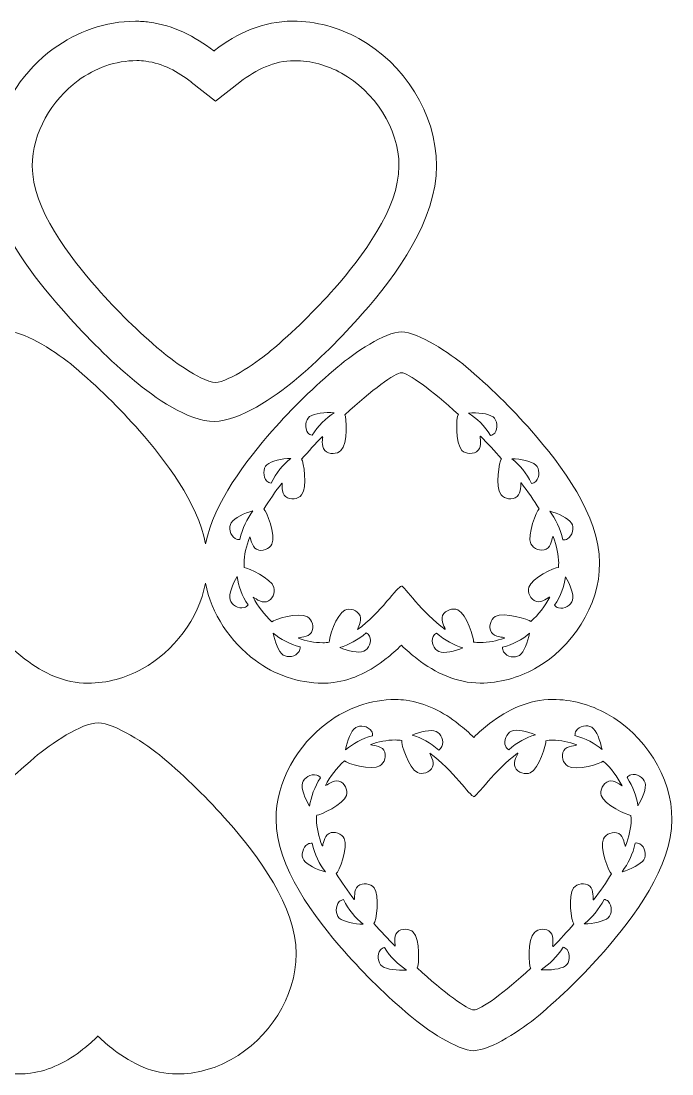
# Model space of a CAD drawing. Header units: centimetres. Extents: x -14.6 to 14.5, y -12.9 to 14.3.
# Drawn here: x -2.36 to 14.49, y -12.91 to 14.34 of the extents above; entities that cross this region are included whole.
import ezdxf

# ---------------------------------------------------------------- set-up
doc = ezdxf.new("R2010")
doc.units = ezdxf.units.CM
doc.header["$MEASUREMENT"] = 0
doc.layers.add('Layer 1', color=7, linetype='Continuous')

msp = doc.modelspace()

# ---------------------------------------------------------------- linework, layer by layer
at = {"layer": 'Layer 1', "lineweight": 18}
for points, knots in [([(-8.70458, 13.5636), (-8.6995, 13.56868), (-8.69188, 13.57376), (-8.6868, 13.57884), (-8.6868, 13.57884), (-8.10006, 14.0335), (-7.41934, 14.3383), (-6.66496, 14.3383), (-6.66496, 14.3383), (-6.06298, 14.3383), (-5.47878, 14.17828), (-4.953, 13.88872), (-4.953, 13.88872), (-4.00812, 13.36548), (-3.27914, 12.4206), (-3.03276, 11.36396), (-3.03276, 11.36396), (-3.03276, 11.36396), (-3.03022, 11.36396), (-3.03022, 11.36396), (-3.03022, 11.36396), (-2.82194, 12.26058), (-2.2606, 13.07846), (-1.524, 13.62202), (-1.524, 13.62202), (-0.90424, 14.07668), (-0.16764, 14.3383), (0.60198, 14.3383), (0.60198, 14.3383), (0.7239, 14.3383), (0.84328, 14.33068), (0.96266, 14.31544), (0.96266, 14.31544), (1.58496, 14.23416), (2.14122, 13.95222), (2.63144, 13.56868), (2.63144, 13.56868), (2.63144, 13.56868), (2.63398, 13.56614), (2.63398, 13.56614), (2.63398, 13.56614), (2.63906, 13.57122), (2.64668, 13.5763), (2.65176, 13.58138), (2.65176, 13.58138), (3.2385, 14.03604), (3.91922, 14.34084), (4.6736, 14.34084), (4.6736, 14.34084), (5.27558, 14.34084), (5.85978, 14.18082), (6.38556, 13.89126), (6.38556, 13.89126), (7.55396, 13.24356), (8.3947, 11.9507), (8.3947, 10.59942), (8.3947, 10.59942), (8.3947, 9.19226), (7.366, 7.77748), (6.47446, 6.76148), (6.47446, 6.76148), (5.9309, 6.14426), (5.34162, 5.56006), (4.7117, 5.03174), (4.7117, 5.03174), (4.2164, 4.61518), (3.30708, 3.99034), (2.64668, 3.98272), (2.64668, 3.98272), (1.97866, 3.97256), (1.07442, 4.61518), (0.57658, 5.03428), (0.57658, 5.03428), (-0.05334, 5.5626), (-0.64516, 6.14426), (-1.18872, 6.76148), (-1.18872, 6.76148), (-1.87706, 7.54126), (-2.71272, 8.55218), (-3.03276, 9.62152), (-3.03276, 9.62152), (-3.3528, 8.55726), (-4.18084, 7.54126), (-4.8641, 6.76148), (-4.8641, 6.76148), (-5.40766, 6.14426), (-5.99694, 5.56006), (-6.62686, 5.03174), (-6.62686, 5.03174), (-7.12216, 4.61518), (-8.03148, 3.99034), (-8.69188, 3.98272), (-8.69188, 3.98272), (-9.3599, 3.97256), (-10.26414, 4.61518), (-10.76198, 5.03428), (-10.76198, 5.03428), (-11.3919, 5.5626), (-11.98372, 6.14426), (-12.52728, 6.76148), (-12.52728, 6.76148), (-13.4239, 7.77748), (-14.45768, 9.18972), (-14.45768, 10.59942), (-14.45768, 10.59942), (-14.45768, 11.7856), (-13.8049, 12.93114), (-12.86002, 13.6271), (-12.86002, 13.6271), (-12.24026, 14.08176), (-11.50366, 14.34338), (-10.73404, 14.34338), (-10.73404, 14.34338), (-10.61212, 14.34338), (-10.49274, 14.33576), (-10.37336, 14.32052), (-10.37336, 14.32052), (-9.75106, 14.23924), (-9.1948, 13.9573), (-8.70458, 13.57376), (-8.70458, 13.57376), (-8.70458, 13.57376), (-8.70204, 13.57122), (-8.70204, 13.57122), (-8.70204, 13.57122), (-8.70204, 13.57122), (-8.70458, 13.5636), (-8.70458, 13.5636)], [0, 0, 0, 0, 0.03030303, 0.03030303, 0.03030303, 0.03030303, 0.06060606, 0.06060606, 0.06060606, 0.06060606, 0.09090909, 0.09090909, 0.09090909, 0.09090909, 0.12121212, 0.12121212, 0.12121212, 0.12121212, 0.15151515, 0.15151515, 0.15151515, 0.15151515, 0.18181818, 0.18181818, 0.18181818, 0.18181818, 0.21212121, 0.21212121, 0.21212121, 0.21212121, 0.24242424, 0.24242424, 0.24242424, 0.24242424, 0.27272727, 0.27272727, 0.27272727, 0.27272727, 0.3030303, 0.3030303, 0.3030303, 0.3030303, 0.33333333, 0.33333333, 0.33333333, 0.33333333, 0.36363636, 0.36363636, 0.36363636, 0.36363636, 0.39393939, 0.39393939, 0.39393939, 0.39393939, 0.42424242, 0.42424242, 0.42424242, 0.42424242, 0.45454545, 0.45454545, 0.45454545, 0.45454545, 0.48484848, 0.48484848, 0.48484848, 0.48484848, 0.51515152, 0.51515152, 0.51515152, 0.51515152, 0.54545455, 0.54545455, 0.54545455, 0.54545455, 0.57575758, 0.57575758, 0.57575758, 0.57575758, 0.60606061, 0.60606061, 0.60606061, 0.60606061, 0.63636364, 0.63636364, 0.63636364, 0.63636364, 0.66666667, 0.66666667, 0.66666667, 0.66666667, 0.6969697, 0.6969697, 0.6969697, 0.6969697, 0.72727273, 0.72727273, 0.72727273, 0.72727273, 0.75757576, 0.75757576, 0.75757576, 0.75757576, 0.78787879, 0.78787879, 0.78787879, 0.78787879, 0.81818182, 0.81818182, 0.81818182, 0.81818182, 0.84848485, 0.84848485, 0.84848485, 0.84848485, 0.87878788, 0.87878788, 0.87878788, 0.87878788, 0.90909091, 0.90909091, 0.90909091, 0.90909091, 0.93939394, 0.93939394, 0.93939394, 0.93939394, 1, 1, 1, 1]), ([(-2.66446, -1.81356), (-2.53492, -1.94056), (-2.4003, -2.05994), (-2.25552, -2.16916), (-2.25552, -2.16916), (-1.78308, -2.53492), (-1.2319, -2.794), (-0.6223, -2.794), (-0.6223, -2.794), (-0.127, -2.794), (0.35052, -2.66192), (0.78232, -2.42316), (0.78232, -2.42316), (1.59766, -1.97104), (2.2352, -1.1303), (2.41554, -0.20574), (2.41554, -0.20574), (2.57048, -0.99822), (3.0607, -1.7272), (3.70332, -2.20218), (3.70332, -2.20218), (4.21132, -2.5781), (4.81838, -2.794), (5.45338, -2.794), (5.45338, -2.794), (5.54736, -2.794), (5.64134, -2.78892), (5.73278, -2.77622), (5.73278, -2.77622), (6.23824, -2.71018), (6.6929, -2.47142), (7.09168, -2.159), (7.09168, -2.159), (7.22884, -2.04978), (7.36092, -1.93294), (7.48538, -1.81102), (7.48538, -1.81102), (7.61492, -1.93802), (7.74954, -2.0574), (7.89432, -2.16662), (7.89432, -2.16662), (8.36676, -2.53238), (8.91794, -2.79146), (9.52754, -2.79146), (9.52754, -2.79146), (10.02284, -2.79146), (10.50036, -2.65938), (10.93216, -2.42062), (10.93216, -2.42062), (11.89736, -1.88468), (12.61618, -0.80264), (12.61618, 0.3175), (12.61618, 0.3175), (12.61618, 1.5367), (11.62558, 2.8575), (10.85342, 3.73634), (10.85342, 3.73634), (10.33526, 4.32562), (9.75868, 4.89458), (9.15924, 5.3975), (9.15924, 5.3975), (8.72744, 5.76072), (7.92988, 6.27888), (7.493, 6.2992), (7.493, 6.2992), (7.0612, 6.29158), (6.27126, 5.76072), (5.83946, 5.39496), (5.83946, 5.39496), (5.23748, 4.8895), (4.6609, 4.32308), (4.14274, 3.7338), (4.14274, 3.7338), (3.47218, 2.97434), (2.63398, 1.88214), (2.42062, 0.8128), (2.42062, 0.8128), (2.2098, 1.88468), (1.37668, 2.97688), (0.70866, 3.73634), (0.70866, 3.73634), (0.1905, 4.32562), (-0.38608, 4.89458), (-0.98552, 5.3975), (-0.98552, 5.3975), (-1.41732, 5.76072), (-2.21488, 6.27888), (-2.65176, 6.2992), (-2.65176, 6.2992), (-3.08356, 6.29158), (-3.8735, 5.76072), (-4.3053, 5.39496), (-4.3053, 5.39496), (-4.90728, 4.8895), (-5.48386, 4.32308), (-6.00202, 3.7338), (-6.00202, 3.7338), (-6.77672, 2.8575), (-7.77494, 1.5367), (-7.77494, 0.3175), (-7.77494, 0.3175), (-7.77494, -0.66548), (-7.21868, -1.62306), (-6.43636, -2.1971), (-6.43636, -2.1971), (-5.92836, -2.57302), (-5.3213, -2.78892), (-4.6863, -2.78892), (-4.6863, -2.78892), (-4.59232, -2.78892), (-4.49834, -2.78384), (-4.4069, -2.77114), (-4.4069, -2.77114), (-3.90144, -2.7051), (-3.44678, -2.46634), (-3.048, -2.15392), (-3.048, -2.15392), (-2.91084, -2.0447), (-2.77876, -1.92786), (-2.6543, -1.80594), (-2.6543, -1.80594), (-2.6543, -1.80594), (-2.66446, -1.81356), (-2.66446, -1.81356)], [0, 0, 0, 0, 0.03125, 0.03125, 0.03125, 0.03125, 0.0625, 0.0625, 0.0625, 0.0625, 0.09375, 0.09375, 0.09375, 0.09375, 0.125, 0.125, 0.125, 0.125, 0.15625, 0.15625, 0.15625, 0.15625, 0.1875, 0.1875, 0.1875, 0.1875, 0.21875, 0.21875, 0.21875, 0.21875, 0.25, 0.25, 0.25, 0.25, 0.28125, 0.28125, 0.28125, 0.28125, 0.3125, 0.3125, 0.3125, 0.3125, 0.34375, 0.34375, 0.34375, 0.34375, 0.375, 0.375, 0.375, 0.375, 0.40625, 0.40625, 0.40625, 0.40625, 0.4375, 0.4375, 0.4375, 0.4375, 0.46875, 0.46875, 0.46875, 0.46875, 0.5, 0.5, 0.5, 0.5, 0.53125, 0.53125, 0.53125, 0.53125, 0.5625, 0.5625, 0.5625, 0.5625, 0.59375, 0.59375, 0.59375, 0.59375, 0.625, 0.625, 0.625, 0.625, 0.65625, 0.65625, 0.65625, 0.65625, 0.6875, 0.6875, 0.6875, 0.6875, 0.71875, 0.71875, 0.71875, 0.71875, 0.75, 0.75, 0.75, 0.75, 0.78125, 0.78125, 0.78125, 0.78125, 0.8125, 0.8125, 0.8125, 0.8125, 0.84375, 0.84375, 0.84375, 0.84375, 0.875, 0.875, 0.875, 0.875, 0.90625, 0.90625, 0.90625, 0.90625, 0.9375, 0.9375, 0.9375, 0.9375, 1, 1, 1, 1]), ([(7.48538, -0.2794), (7.56412, -0.2794), (8.01624, -0.97028), (8.62076, -1.40462), (8.62076, -1.40462), (8.6233, -1.40462), (8.6233, -1.40208), (8.6233, -1.40208), (8.6233, -1.40208), (8.63092, -1.38684), (8.49122, -1.17856), (8.55472, -1.04394), (8.55472, -1.04394), (8.6233, -0.89662), (8.82142, -0.84074), (8.94842, -0.89916), (8.94842, -0.89916), (9.17194, -1.0033), (9.37006, -1.64084), (9.35228, -1.72974), (9.35228, -1.72974), (9.40816, -1.73736), (9.46404, -1.74244), (9.51992, -1.74244), (9.51992, -1.74244), (9.7409, -1.74244), (9.95172, -1.69926), (10.15238, -1.6256), (10.15238, -1.6256), (10.15238, -1.62306), (10.15238, -1.62052), (10.15238, -1.61798), (10.15238, -1.61798), (10.14476, -1.60274), (9.8933, -1.60274), (9.8171, -1.47828), (9.8171, -1.47828), (9.73074, -1.33858), (9.79678, -1.143), (9.91616, -1.07188), (9.91616, -1.07188), (10.13206, -0.9398), (10.79754, -1.143), (10.83564, -1.20142), (10.83564, -1.20142), (11.0363, -1.01854), (11.20394, -0.79756), (11.32586, -0.56388), (11.32586, -0.56388), (11.30808, -0.5588), (11.12266, -0.7239), (10.98042, -0.68072), (10.98042, -0.68072), (10.82548, -0.63246), (10.7442, -0.44196), (10.78484, -0.30988), (10.78484, -0.30988), (10.85596, -0.0762), (11.4554, 0.2032), (11.55192, 0.2032), (11.55192, 0.2032), (11.55446, 0.23876), (11.557, 0.27686), (11.557, 0.31242), (11.557, 0.31242), (11.557, 0.52324), (11.50366, 0.75438), (11.41222, 0.99822), (11.41222, 0.99822), (11.40968, 0.99822), (11.40714, 0.99822), (11.40714, 0.99822), (11.40714, 0.99822), (11.3919, 0.9906), (11.36904, 0.74168), (11.23696, 0.67564), (11.23696, 0.67564), (11.09218, 0.60198), (10.90168, 0.6858), (10.84072, 0.81026), (10.84072, 0.81026), (10.72642, 1.03632), (10.99058, 1.68402), (11.049, 1.7145), (11.049, 1.7145), (11.049, 1.7145), (11.05154, 1.7145), (11.05154, 1.7145), (11.05154, 1.7145), (10.91692, 1.93802), (10.75944, 2.16408), (10.58672, 2.39014), (10.58672, 2.39014), (10.58418, 2.39014), (10.58164, 2.39014), (10.5791, 2.3876), (10.5791, 2.3876), (10.5664, 2.37744), (10.59942, 2.12852), (10.48512, 2.03708), (10.48512, 2.03708), (10.35812, 1.93294), (10.15746, 1.97104), (10.06856, 2.08026), (10.06856, 2.08026), (9.90854, 2.27584), (10.01776, 2.96418), (10.0711, 3.00736), (10.0711, 3.00736), (10.07364, 3.0099), (10.07618, 3.0099), (10.07872, 3.01244), (10.07872, 3.01244), (9.90346, 3.2131), (9.72058, 3.41122), (9.5377, 3.59664), (9.5377, 3.59664), (9.53262, 3.59664), (9.52754, 3.59664), (9.52754, 3.5941), (9.52754, 3.5941), (9.51484, 3.5814), (9.5758, 3.3401), (9.4742, 3.23342), (9.4742, 3.23342), (9.3599, 3.11658), (9.15416, 3.13182), (9.0551, 3.23088), (9.0551, 3.23088), (8.87476, 3.40868), (8.90778, 4.10464), (8.9535, 4.1529), (8.9535, 4.1529), (8.95604, 4.15544), (8.95858, 4.15544), (8.96112, 4.15798), (8.96112, 4.15798), (8.26516, 4.8006), (7.6581, 5.24256), (7.48792, 5.24002), (7.48792, 5.24002), (7.3279, 5.24002), (6.72084, 4.79806), (6.02234, 4.15036), (6.02234, 4.15036), (6.02234, 4.15036), (6.02234, 4.15036), (6.02234, 4.15036), (6.02234, 4.15036), (6.06806, 4.1021), (6.10362, 3.4036), (5.92074, 3.22834), (5.92074, 3.22834), (5.82168, 3.13182), (5.61594, 3.11404), (5.50164, 3.23088), (5.50164, 3.23088), (5.3975, 3.33756), (5.461, 3.57886), (5.4483, 3.59156), (5.4483, 3.59156), (5.4483, 3.59156), (5.4483, 3.59156), (5.4483, 3.59156), (5.4483, 3.59156), (5.26542, 3.4036), (5.08, 3.20548), (4.9022, 3.00482), (4.9022, 3.00482), (4.953, 2.96164), (5.06476, 2.2733), (4.90474, 2.07772), (4.90474, 2.07772), (4.81584, 1.9685), (4.61264, 1.9304), (4.48818, 2.03454), (4.48818, 2.03454), (4.37388, 2.12852), (4.4069, 2.3749), (4.3942, 2.38506), (4.3942, 2.38506), (4.3942, 2.38506), (4.3942, 2.38506), (4.3942, 2.38506), (4.3942, 2.38506), (4.22148, 2.159), (4.064, 1.93294), (3.92684, 1.70942), (3.92684, 1.70942), (3.9878, 1.6764), (4.24942, 1.03124), (4.13512, 0.80518), (4.13512, 0.80518), (4.07162, 0.68072), (3.88366, 0.5969), (3.73888, 0.67056), (3.73888, 0.67056), (3.6068, 0.7366), (3.58394, 0.98552), (3.5687, 0.99314), (3.5687, 0.99314), (3.5687, 0.99314), (3.56616, 0.99314), (3.56362, 0.99314), (3.56362, 0.99314), (3.46964, 0.7493), (3.4163, 0.51816), (3.4163, 0.30734), (3.4163, 0.30734), (3.4163, 0.27178), (3.41884, 0.23368), (3.42138, 0.19812), (3.42138, 0.19812), (3.51536, 0.19812), (4.11734, -0.07874), (4.18846, -0.31496), (4.18846, -0.31496), (4.2291, -0.44958), (4.15036, -0.64008), (3.99288, -0.6858), (3.99288, -0.6858), (3.85064, -0.72898), (3.66522, -0.56388), (3.64744, -0.56896), (3.64744, -0.56896), (3.76936, -0.80264), (3.937, -1.02108), (4.13766, -1.2065), (4.13766, -1.2065), (4.17576, -1.14808), (4.84124, -0.94488), (5.05714, -1.07696), (5.05714, -1.07696), (5.17652, -1.15062), (5.24256, -1.3462), (5.1562, -1.48336), (5.1562, -1.48336), (5.08, -1.61036), (4.82854, -1.61036), (4.82092, -1.62306), (4.82092, -1.62306), (4.82092, -1.62306), (4.82092, -1.6256), (4.82092, -1.63068), (4.82092, -1.63068), (5.01904, -1.70434), (5.2324, -1.74752), (5.45338, -1.74752), (5.45338, -1.74752), (5.50926, -1.74752), (5.56514, -1.74244), (5.62102, -1.73482), (5.62102, -1.73482), (5.60324, -1.64846), (5.80136, -1.00838), (6.02488, -0.90424), (6.02488, -0.90424), (6.15188, -0.84582), (6.35, -0.89916), (6.41858, -1.04902), (6.41858, -1.04902), (6.47954, -1.18364), (6.34238, -1.39192), (6.35, -1.40716), (6.35, -1.40716), (6.35, -1.40716), (6.35, -1.40716), (6.35, -1.40716), (6.35, -1.40716), (6.9469, -0.97536), (7.38886, -0.28448), (7.48792, -0.28448), (7.48792, -0.28448), (7.48792, -0.28448), (7.48538, -0.2794), (7.48538, -0.2794)], [0, 0, 0, 0, 0.01428571, 0.01428571, 0.01428571, 0.01428571, 0.02857143, 0.02857143, 0.02857143, 0.02857143, 0.04285714, 0.04285714, 0.04285714, 0.04285714, 0.05714286, 0.05714286, 0.05714286, 0.05714286, 0.07142857, 0.07142857, 0.07142857, 0.07142857, 0.08571429, 0.08571429, 0.08571429, 0.08571429, 0.1, 0.1, 0.1, 0.1, 0.11428571, 0.11428571, 0.11428571, 0.11428571, 0.12857143, 0.12857143, 0.12857143, 0.12857143, 0.14285714, 0.14285714, 0.14285714, 0.14285714, 0.15714286, 0.15714286, 0.15714286, 0.15714286, 0.17142857, 0.17142857, 0.17142857, 0.17142857, 0.18571429, 0.18571429, 0.18571429, 0.18571429, 0.2, 0.2, 0.2, 0.2, 0.21428571, 0.21428571, 0.21428571, 0.21428571, 0.22857143, 0.22857143, 0.22857143, 0.22857143, 0.24285714, 0.24285714, 0.24285714, 0.24285714, 0.25714286, 0.25714286, 0.25714286, 0.25714286, 0.27142857, 0.27142857, 0.27142857, 0.27142857, 0.28571429, 0.28571429, 0.28571429, 0.28571429, 0.3, 0.3, 0.3, 0.3, 0.31428571, 0.31428571, 0.31428571, 0.31428571, 0.32857143, 0.32857143, 0.32857143, 0.32857143, 0.34285714, 0.34285714, 0.34285714, 0.34285714, 0.35714286, 0.35714286, 0.35714286, 0.35714286, 0.37142857, 0.37142857, 0.37142857, 0.37142857, 0.38571429, 0.38571429, 0.38571429, 0.38571429, 0.4, 0.4, 0.4, 0.4, 0.41428571, 0.41428571, 0.41428571, 0.41428571, 0.42857143, 0.42857143, 0.42857143, 0.42857143, 0.44285714, 0.44285714, 0.44285714, 0.44285714, 0.45714286, 0.45714286, 0.45714286, 0.45714286, 0.47142857, 0.47142857, 0.47142857, 0.47142857, 0.48571429, 0.48571429, 0.48571429, 0.48571429, 0.5, 0.5, 0.5, 0.5, 0.51428571, 0.51428571, 0.51428571, 0.51428571, 0.52857143, 0.52857143, 0.52857143, 0.52857143, 0.54285714, 0.54285714, 0.54285714, 0.54285714, 0.55714286, 0.55714286, 0.55714286, 0.55714286, 0.57142857, 0.57142857, 0.57142857, 0.57142857, 0.58571429, 0.58571429, 0.58571429, 0.58571429, 0.6, 0.6, 0.6, 0.6, 0.61428571, 0.61428571, 0.61428571, 0.61428571, 0.62857143, 0.62857143, 0.62857143, 0.62857143, 0.64285714, 0.64285714, 0.64285714, 0.64285714, 0.65714286, 0.65714286, 0.65714286, 0.65714286, 0.67142857, 0.67142857, 0.67142857, 0.67142857, 0.68571429, 0.68571429, 0.68571429, 0.68571429, 0.7, 0.7, 0.7, 0.7, 0.71428571, 0.71428571, 0.71428571, 0.71428571, 0.72857143, 0.72857143, 0.72857143, 0.72857143, 0.74285714, 0.74285714, 0.74285714, 0.74285714, 0.75714286, 0.75714286, 0.75714286, 0.75714286, 0.77142857, 0.77142857, 0.77142857, 0.77142857, 0.78571429, 0.78571429, 0.78571429, 0.78571429, 0.8, 0.8, 0.8, 0.8, 0.81428571, 0.81428571, 0.81428571, 0.81428571, 0.82857143, 0.82857143, 0.82857143, 0.82857143, 0.84285714, 0.84285714, 0.84285714, 0.84285714, 0.85714286, 0.85714286, 0.85714286, 0.85714286, 0.87142857, 0.87142857, 0.87142857, 0.87142857, 0.88571429, 0.88571429, 0.88571429, 0.88571429, 0.9, 0.9, 0.9, 0.9, 0.91428571, 0.91428571, 0.91428571, 0.91428571, 0.92857143, 0.92857143, 0.92857143, 0.92857143, 0.94285714, 0.94285714, 0.94285714, 0.94285714, 0.95714286, 0.95714286, 0.95714286, 0.95714286, 0.97142857, 0.97142857, 0.97142857, 0.97142857, 1, 1, 1, 1]), ([(5.17398, 3.62204), (5.33146, 3.87096), (5.53212, 4.064), (5.74548, 4.2037), (5.74548, 4.2037), (5.51688, 4.22148), (5.2324, 4.191), (5.11302, 4.10464), (5.11302, 4.10464), (5.00126, 4.02336), (4.97586, 3.80238), (5.06984, 3.683), (5.06984, 3.683), (5.09524, 3.65252), (5.13334, 3.63474), (5.17398, 3.62204)], [0, 0, 0, 0, 0.2, 0.2, 0.2, 0.2, 0.4, 0.4, 0.4, 0.4, 0.6, 0.6, 0.6, 0.6, 1, 1, 1, 1]), ([(9.79678, 3.61696), (9.6393, 3.86588), (9.43864, 4.05892), (9.22528, 4.19862), (9.22528, 4.19862), (9.45388, 4.2164), (9.73836, 4.18592), (9.85774, 4.09956), (9.85774, 4.09956), (9.9695, 4.01828), (9.9949, 3.7973), (9.90092, 3.67792), (9.90092, 3.67792), (9.87552, 3.64744), (9.83742, 3.62966), (9.79678, 3.61696)], [0, 0, 0, 0, 0.2, 0.2, 0.2, 0.2, 0.4, 0.4, 0.4, 0.4, 0.6, 0.6, 0.6, 0.6, 1, 1, 1, 1]), ([(4.1148, 2.38506), (4.24434, 2.64922), (4.42468, 2.86004), (4.62534, 3.0226), (4.62534, 3.0226), (4.3942, 3.01752), (4.1148, 2.9591), (4.00558, 2.86004), (4.00558, 2.86004), (3.90144, 2.7686), (3.8989, 2.54508), (4.00558, 2.43586), (4.00558, 2.43586), (4.03352, 2.40792), (4.07416, 2.39268), (4.1148, 2.38506)], [0, 0, 0, 0, 0.2, 0.2, 0.2, 0.2, 0.4, 0.4, 0.4, 0.4, 0.6, 0.6, 0.6, 0.6, 1, 1, 1, 1]), ([(10.85596, 2.37744), (10.72642, 2.6416), (10.54608, 2.85242), (10.34542, 3.01498), (10.34542, 3.01498), (10.57656, 3.0099), (10.85596, 2.95148), (10.96518, 2.85242), (10.96518, 2.85242), (11.06932, 2.76098), (11.07186, 2.53746), (10.96518, 2.42824), (10.96518, 2.42824), (10.93724, 2.4003), (10.8966, 2.38506), (10.85596, 2.37744)], [0, 0, 0, 0, 0.2, 0.2, 0.2, 0.2, 0.4, 0.4, 0.4, 0.4, 0.6, 0.6, 0.6, 0.6, 1, 1, 1, 1]), ([(3.30708, 0.9271), (3.36804, 1.21412), (3.4925, 1.46304), (3.6449, 1.66878), (3.6449, 1.66878), (3.42392, 1.60782), (3.16738, 1.48082), (3.08356, 1.3589), (3.08356, 1.3589), (3.00482, 1.2446), (3.05816, 1.02616), (3.1877, 0.94742), (3.1877, 0.94742), (3.22326, 0.9271), (3.2639, 0.92202), (3.30708, 0.9271)], [0, 0, 0, 0, 0.2, 0.2, 0.2, 0.2, 0.4, 0.4, 0.4, 0.4, 0.6, 0.6, 0.6, 0.6, 1, 1, 1, 1]), ([(11.66368, 0.91948), (11.60272, 1.2065), (11.47826, 1.45542), (11.32586, 1.66116), (11.32586, 1.66116), (11.54684, 1.6002), (11.80338, 1.4732), (11.8872, 1.35128), (11.8872, 1.35128), (11.96594, 1.23698), (11.9126, 1.01854), (11.78306, 0.9398), (11.78306, 0.9398), (11.7475, 0.91948), (11.70686, 0.9144), (11.66368, 0.91948)], [0, 0, 0, 0, 0.2, 0.2, 0.2, 0.2, 0.4, 0.4, 0.4, 0.4, 0.6, 0.6, 0.6, 0.6, 1, 1, 1, 1]), ([(3.5179, -0.76962), (3.36296, -0.52578), (3.27152, -0.28194), (3.23596, -0.03302), (3.23596, -0.03302), (3.1242, -0.2286), (3.0099, -0.49276), (3.05308, -0.635), (3.05308, -0.635), (3.09118, -0.76962), (3.2639, -0.88392), (3.42138, -0.8382), (3.42138, -0.8382), (3.45948, -0.82804), (3.4925, -0.80264), (3.5179, -0.76962)], [0, 0, 0, 0, 0.2, 0.2, 0.2, 0.2, 0.4, 0.4, 0.4, 0.4, 0.6, 0.6, 0.6, 0.6, 1, 1, 1, 1]), ([(11.45286, -0.77724), (11.6078, -0.5334), (11.69924, -0.28956), (11.7348, -0.04064), (11.7348, -0.04064), (11.84656, -0.23622), (11.96086, -0.50038), (11.91768, -0.64262), (11.91768, -0.64262), (11.87958, -0.77724), (11.70686, -0.89154), (11.54938, -0.84582), (11.54938, -0.84582), (11.51128, -0.83566), (11.47826, -0.81026), (11.45286, -0.77724)], [0, 0, 0, 0, 0.2, 0.2, 0.2, 0.2, 0.4, 0.4, 0.4, 0.4, 0.6, 0.6, 0.6, 0.6, 1, 1, 1, 1]), ([(4.86664, -1.85674), (4.58724, -1.78054), (4.35864, -1.65608), (4.1656, -1.49606), (4.1656, -1.49606), (4.21386, -1.71704), (4.30276, -1.98882), (4.42976, -2.06756), (4.42976, -2.06756), (4.54914, -2.14122), (4.75234, -2.11328), (4.8387, -1.97358), (4.8387, -1.97358), (4.85902, -1.94056), (4.86664, -1.89992), (4.86664, -1.85674)], [0, 0, 0, 0, 0.2, 0.2, 0.2, 0.2, 0.4, 0.4, 0.4, 0.4, 0.6, 0.6, 0.6, 0.6, 1, 1, 1, 1]), ([(6.5786, -1.48844), (6.36016, -1.67894), (6.13156, -1.8034), (5.89026, -1.87452), (5.89026, -1.87452), (6.10108, -1.9558), (6.37794, -2.02946), (6.51256, -1.9685), (6.51256, -1.9685), (6.63956, -1.91008), (6.72846, -1.72466), (6.65988, -1.5748), (6.65988, -1.5748), (6.6421, -1.53924), (6.61416, -1.5113), (6.5786, -1.48844)], [0, 0, 0, 0, 0.2, 0.2, 0.2, 0.2, 0.4, 0.4, 0.4, 0.4, 0.6, 0.6, 0.6, 0.6, 1, 1, 1, 1]), ([(8.39216, -1.49606), (8.6106, -1.68656), (8.8392, -1.81102), (9.0805, -1.88214), (9.0805, -1.88214), (8.86968, -1.96342), (8.59282, -2.03708), (8.4582, -1.97612), (8.4582, -1.97612), (8.3312, -1.9177), (8.2423, -1.73228), (8.31088, -1.58242), (8.31088, -1.58242), (8.32866, -1.54686), (8.3566, -1.51892), (8.39216, -1.49606)], [0, 0, 0, 0, 0.2, 0.2, 0.2, 0.2, 0.4, 0.4, 0.4, 0.4, 0.6, 0.6, 0.6, 0.6, 1, 1, 1, 1]), ([(10.10412, -1.86436), (10.38352, -1.78816), (10.61212, -1.6637), (10.80516, -1.50368), (10.80516, -1.50368), (10.7569, -1.72466), (10.668, -1.99644), (10.541, -2.07518), (10.541, -2.07518), (10.42162, -2.14884), (10.21842, -2.1209), (10.13206, -1.9812), (10.13206, -1.9812), (10.11174, -1.94818), (10.10412, -1.90754), (10.10412, -1.86436)], [0, 0, 0, 0, 0.2, 0.2, 0.2, 0.2, 0.4, 0.4, 0.4, 0.4, 0.6, 0.6, 0.6, 0.6, 1, 1, 1, 1]), ([(-0.36576, -11.92784), (-0.23622, -12.05484), (-0.1016, -12.17422), (0.04318, -12.28344), (0.04318, -12.28344), (0.51562, -12.6492), (1.0668, -12.90828), (1.6764, -12.90828), (1.6764, -12.90828), (2.1717, -12.90828), (2.64922, -12.7762), (3.08102, -12.53744), (3.08102, -12.53744), (4.04622, -12.0015), (4.76504, -10.91946), (4.76504, -9.79932), (4.76504, -9.79932), (4.76504, -8.58012), (3.77444, -7.25932), (3.00228, -6.38048), (3.00228, -6.38048), (2.48412, -5.7912), (1.90754, -5.22224), (1.3081, -4.71932), (1.3081, -4.71932), (0.8763, -4.3561), (0.07874, -3.83794), (-0.35814, -3.81762), (-0.35814, -3.81762), (-0.78994, -3.82524), (-1.57988, -4.3561), (-2.01168, -4.72186), (-2.01168, -4.72186), (-2.61366, -5.22732), (-3.19024, -5.79374), (-3.7084, -6.38302), (-3.7084, -6.38302), (-4.4831, -7.25932), (-5.48132, -8.58012), (-5.48132, -9.79932), (-5.48132, -9.79932), (-5.48132, -10.7823), (-4.92506, -11.73988), (-4.14274, -12.31392), (-4.14274, -12.31392), (-3.63474, -12.68984), (-3.02768, -12.90574), (-2.39268, -12.90574), (-2.39268, -12.90574), (-2.2987, -12.90574), (-2.20472, -12.90066), (-2.11328, -12.88796), (-2.11328, -12.88796), (-1.60782, -12.82192), (-1.15316, -12.58316), (-0.75438, -12.27074), (-0.75438, -12.27074), (-0.61722, -12.16152), (-0.48514, -12.04468), (-0.36068, -11.92276), (-0.36068, -11.92276), (-0.36068, -11.92276), (-0.36576, -11.92784), (-0.36576, -11.92784)], [0, 0, 0, 0, 0.05882353, 0.05882353, 0.05882353, 0.05882353, 0.11764706, 0.11764706, 0.11764706, 0.11764706, 0.17647059, 0.17647059, 0.17647059, 0.17647059, 0.23529412, 0.23529412, 0.23529412, 0.23529412, 0.29411765, 0.29411765, 0.29411765, 0.29411765, 0.35294118, 0.35294118, 0.35294118, 0.35294118, 0.41176471, 0.41176471, 0.41176471, 0.41176471, 0.47058824, 0.47058824, 0.47058824, 0.47058824, 0.52941176, 0.52941176, 0.52941176, 0.52941176, 0.58823529, 0.58823529, 0.58823529, 0.58823529, 0.64705882, 0.64705882, 0.64705882, 0.64705882, 0.70588235, 0.70588235, 0.70588235, 0.70588235, 0.76470588, 0.76470588, 0.76470588, 0.76470588, 0.82352941, 0.82352941, 0.82352941, 0.82352941, 0.88235294, 0.88235294, 0.88235294, 0.88235294, 1, 1, 1, 1])]:
    msp.add_open_spline(points, degree=3, knots=knots, dxfattribs=at)
at = {"layer": 'Layer 1', "color": 5, "lineweight": 18}
msp.add_open_spline([(2.05232, 12.7635), (2.04978, 12.7635), (2.04978, 12.76604), (2.04724, 12.76604), (2.04724, 12.76604), (1.70434, 13.03528), (1.31064, 13.2461), (0.87376, 13.30452), (0.87376, 13.30452), (0.79756, 13.31468), (0.72136, 13.31976), (0.64262, 13.31976), (0.64262, 13.31976), (0.0889, 13.31976), (-0.43688, 13.12926), (-0.88138, 12.8016), (-0.88138, 12.8016), (-1.56464, 12.29868), (-2.06502, 11.4554), (-2.06502, 10.5918), (-2.06502, 10.5918), (-2.06502, 9.4869), (-1.08966, 8.22198), (-0.38862, 7.42696), (-0.38862, 7.42696), (0.12446, 6.84784), (0.67818, 6.30428), (1.27, 5.8039), (1.27, 5.8039), (1.48082, 5.6261), (1.71704, 5.45592), (1.95072, 5.3086), (1.95072, 5.3086), (2.11074, 5.207), (2.48158, 4.98856), (2.67462, 4.9911), (2.67462, 4.9911), (3.02768, 4.99618), (3.82778, 5.57276), (4.1021, 5.8039), (4.1021, 5.8039), (4.69392, 6.30174), (5.2451, 6.8453), (5.75564, 7.42442), (5.75564, 7.42442), (6.45668, 8.22198), (7.42442, 9.4869), (7.42442, 10.5918), (7.42442, 10.5918), (7.42442, 11.57224), (6.7818, 12.52728), (5.93852, 12.99464), (5.93852, 12.99464), (5.56514, 13.20292), (5.14604, 13.31722), (4.71678, 13.31722), (4.71678, 13.31722), (4.19608, 13.31722), (3.7211, 13.08354), (3.31724, 12.77112), (3.31724, 12.77112), (3.31216, 12.76858), (3.30708, 12.7635), (3.30454, 12.76096), (3.30454, 12.76096), (3.30454, 12.76096), (2.67716, 12.27074), (2.67716, 12.27074), (2.67716, 12.27074), (2.67716, 12.27074), (2.04978, 12.76096), (2.04978, 12.76096), (2.04978, 12.76096), (2.04978, 12.76096), (2.05232, 12.7635), (2.05232, 12.7635)], degree=3, knots=[0, 0, 0, 0, 0.05, 0.05, 0.05, 0.05, 0.1, 0.1, 0.1, 0.1, 0.15, 0.15, 0.15, 0.15, 0.2, 0.2, 0.2, 0.2, 0.25, 0.25, 0.25, 0.25, 0.3, 0.3, 0.3, 0.3, 0.35, 0.35, 0.35, 0.35, 0.4, 0.4, 0.4, 0.4, 0.45, 0.45, 0.45, 0.45, 0.5, 0.5, 0.5, 0.5, 0.55, 0.55, 0.55, 0.55, 0.6, 0.6, 0.6, 0.6, 0.65, 0.65, 0.65, 0.65, 0.7, 0.7, 0.7, 0.7, 0.75, 0.75, 0.75, 0.75, 0.8, 0.8, 0.8, 0.8, 0.85, 0.85, 0.85, 0.85, 0.9, 0.9, 0.9, 0.9, 1, 1, 1, 1], dxfattribs=at)
at = {"layer": 'Layer 1', "color": 1, "lineweight": 18}
for points, knots in [([(9.35736, -4.19608), (9.4869, -4.06908), (9.62152, -3.9497), (9.7663, -3.84048), (9.7663, -3.84048), (10.23874, -3.47472), (10.78992, -3.21564), (11.39952, -3.21564), (11.39952, -3.21564), (11.89482, -3.21564), (12.37234, -3.34772), (12.80414, -3.58648), (12.80414, -3.58648), (13.76934, -4.12242), (14.48816, -5.20446), (14.48816, -6.3246), (14.48816, -6.3246), (14.48816, -7.5438), (13.49756, -8.8646), (12.7254, -9.74344), (12.7254, -9.74344), (12.20724, -10.33272), (11.63066, -10.90168), (11.03122, -11.4046), (11.03122, -11.4046), (10.59942, -11.76782), (9.80186, -12.28598), (9.36498, -12.3063), (9.36498, -12.3063), (8.93318, -12.29868), (8.14324, -11.76782), (7.71144, -11.40206), (7.71144, -11.40206), (7.10946, -10.8966), (6.53288, -10.33018), (6.01472, -9.7409), (6.01472, -9.7409), (5.24002, -8.8646), (4.2418, -7.5438), (4.2418, -6.3246), (4.2418, -6.3246), (4.2418, -5.34162), (4.79806, -4.38404), (5.58038, -3.81), (5.58038, -3.81), (6.08838, -3.43408), (6.69544, -3.21818), (7.33044, -3.21818), (7.33044, -3.21818), (7.42442, -3.21818), (7.5184, -3.22326), (7.60984, -3.23596), (7.60984, -3.23596), (8.1153, -3.302), (8.56996, -3.54076), (8.96874, -3.85318), (8.96874, -3.85318), (9.1059, -3.9624), (9.23798, -4.07924), (9.36244, -4.20116), (9.36244, -4.20116), (9.36244, -4.20116), (9.35736, -4.19608), (9.35736, -4.19608)], [0, 0, 0, 0, 0.05882353, 0.05882353, 0.05882353, 0.05882353, 0.11764706, 0.11764706, 0.11764706, 0.11764706, 0.17647059, 0.17647059, 0.17647059, 0.17647059, 0.23529412, 0.23529412, 0.23529412, 0.23529412, 0.29411765, 0.29411765, 0.29411765, 0.29411765, 0.35294118, 0.35294118, 0.35294118, 0.35294118, 0.41176471, 0.41176471, 0.41176471, 0.41176471, 0.47058824, 0.47058824, 0.47058824, 0.47058824, 0.52941176, 0.52941176, 0.52941176, 0.52941176, 0.58823529, 0.58823529, 0.58823529, 0.58823529, 0.64705882, 0.64705882, 0.64705882, 0.64705882, 0.70588235, 0.70588235, 0.70588235, 0.70588235, 0.76470588, 0.76470588, 0.76470588, 0.76470588, 0.82352941, 0.82352941, 0.82352941, 0.82352941, 0.88235294, 0.88235294, 0.88235294, 0.88235294, 1, 1, 1, 1]), ([(6.74116, -4.15544), (6.46176, -4.23164), (6.23316, -4.3561), (6.04012, -4.51612), (6.04012, -4.51612), (6.08838, -4.29514), (6.17728, -4.02336), (6.30428, -3.94462), (6.30428, -3.94462), (6.42366, -3.87096), (6.62686, -3.8989), (6.71322, -4.0386), (6.71322, -4.0386), (6.73354, -4.07162), (6.74116, -4.11226), (6.74116, -4.15544)], [0, 0, 0, 0, 0.2, 0.2, 0.2, 0.2, 0.4, 0.4, 0.4, 0.4, 0.6, 0.6, 0.6, 0.6, 1, 1, 1, 1]), ([(8.45312, -4.52374), (8.23468, -4.33324), (8.00608, -4.20878), (7.76478, -4.13766), (7.76478, -4.13766), (7.9756, -4.05638), (8.25246, -3.98272), (8.38708, -4.04368), (8.38708, -4.04368), (8.51408, -4.1021), (8.60298, -4.28752), (8.5344, -4.43738), (8.5344, -4.43738), (8.51662, -4.47294), (8.48868, -4.50088), (8.45312, -4.52374)], [0, 0, 0, 0, 0.2, 0.2, 0.2, 0.2, 0.4, 0.4, 0.4, 0.4, 0.6, 0.6, 0.6, 0.6, 1, 1, 1, 1]), ([(10.26668, -4.51612), (10.48512, -4.32562), (10.71372, -4.20116), (10.95502, -4.13004), (10.95502, -4.13004), (10.7442, -4.04876), (10.46734, -3.9751), (10.33272, -4.03606), (10.33272, -4.03606), (10.20572, -4.09448), (10.11682, -4.2799), (10.1854, -4.42976), (10.1854, -4.42976), (10.20318, -4.46532), (10.23112, -4.49326), (10.26668, -4.51612)], [0, 0, 0, 0, 0.2, 0.2, 0.2, 0.2, 0.4, 0.4, 0.4, 0.4, 0.6, 0.6, 0.6, 0.6, 1, 1, 1, 1]), ([(11.97864, -4.14782), (12.25804, -4.22402), (12.48664, -4.34848), (12.67968, -4.5085), (12.67968, -4.5085), (12.63142, -4.28752), (12.54252, -4.01574), (12.41552, -3.937), (12.41552, -3.937), (12.29614, -3.86334), (12.09294, -3.89128), (12.00658, -4.03098), (12.00658, -4.03098), (11.98626, -4.064), (11.97864, -4.10464), (11.97864, -4.14782)], [0, 0, 0, 0, 0.2, 0.2, 0.2, 0.2, 0.4, 0.4, 0.4, 0.4, 0.6, 0.6, 0.6, 0.6, 1, 1, 1, 1]), ([(9.3599, -5.73278), (9.43864, -5.73278), (9.89076, -5.0419), (10.49528, -4.60756), (10.49528, -4.60756), (10.49782, -4.60756), (10.49782, -4.6101), (10.49782, -4.6101), (10.49782, -4.6101), (10.50544, -4.62534), (10.36574, -4.83362), (10.42924, -4.96824), (10.42924, -4.96824), (10.49782, -5.11556), (10.69594, -5.17144), (10.82294, -5.11302), (10.82294, -5.11302), (11.04646, -5.00888), (11.24458, -4.37134), (11.2268, -4.28244), (11.2268, -4.28244), (11.28268, -4.27482), (11.33856, -4.26974), (11.39444, -4.26974), (11.39444, -4.26974), (11.61542, -4.26974), (11.82624, -4.31292), (12.0269, -4.38658), (12.0269, -4.38658), (12.0269, -4.38912), (12.0269, -4.39166), (12.0269, -4.3942), (12.0269, -4.3942), (12.01928, -4.40944), (11.76782, -4.40944), (11.69162, -4.5339), (11.69162, -4.5339), (11.60526, -4.6736), (11.6713, -4.86918), (11.79068, -4.9403), (11.79068, -4.9403), (12.00658, -5.07238), (12.67206, -4.86918), (12.71016, -4.81076), (12.71016, -4.81076), (12.91082, -4.99364), (13.07846, -5.21462), (13.20038, -5.4483), (13.20038, -5.4483), (13.1826, -5.45338), (12.99718, -5.28828), (12.85494, -5.33146), (12.85494, -5.33146), (12.7, -5.37972), (12.61872, -5.57022), (12.65936, -5.7023), (12.65936, -5.7023), (12.73048, -5.93598), (13.32992, -6.21538), (13.42644, -6.21538), (13.42644, -6.21538), (13.42898, -6.25094), (13.43152, -6.28904), (13.43152, -6.3246), (13.43152, -6.3246), (13.43152, -6.53542), (13.37818, -6.76656), (13.28674, -7.0104), (13.28674, -7.0104), (13.2842, -7.0104), (13.28166, -7.0104), (13.28166, -7.0104), (13.28166, -7.0104), (13.26642, -7.00278), (13.24356, -6.75386), (13.11148, -6.68782), (13.11148, -6.68782), (12.9667, -6.61416), (12.7762, -6.69798), (12.71524, -6.82244), (12.71524, -6.82244), (12.60094, -7.0485), (12.8651, -7.6962), (12.92352, -7.72668), (12.92352, -7.72668), (12.92352, -7.72668), (12.92606, -7.72668), (12.92606, -7.72668), (12.92606, -7.72668), (12.79144, -7.9502), (12.63396, -8.17626), (12.46124, -8.40232), (12.46124, -8.40232), (12.4587, -8.40232), (12.45616, -8.40232), (12.45362, -8.39978), (12.45362, -8.39978), (12.44092, -8.38962), (12.47394, -8.1407), (12.35964, -8.04926), (12.35964, -8.04926), (12.23264, -7.94512), (12.03198, -7.98322), (11.94308, -8.09244), (11.94308, -8.09244), (11.78306, -8.28802), (11.89228, -8.97636), (11.94562, -9.01954), (11.94562, -9.01954), (11.94816, -9.02208), (11.9507, -9.02208), (11.95324, -9.02462), (11.95324, -9.02462), (11.77798, -9.22528), (11.5951, -9.4234), (11.41222, -9.60882), (11.41222, -9.60882), (11.40714, -9.60882), (11.40206, -9.60882), (11.40206, -9.60628), (11.40206, -9.60628), (11.38936, -9.59358), (11.45032, -9.35228), (11.34872, -9.2456), (11.34872, -9.2456), (11.23442, -9.12876), (11.02868, -9.144), (10.92962, -9.24306), (10.92962, -9.24306), (10.74928, -9.42086), (10.7823, -10.11682), (10.82802, -10.16508), (10.82802, -10.16508), (10.83056, -10.16762), (10.8331, -10.16762), (10.83564, -10.17016), (10.83564, -10.17016), (10.13968, -10.81278), (9.53262, -11.25474), (9.36244, -11.2522), (9.36244, -11.2522), (9.20242, -11.2522), (8.59536, -10.81024), (7.89686, -10.16254), (7.89686, -10.16254), (7.89686, -10.16254), (7.89686, -10.16254), (7.89686, -10.16254), (7.89686, -10.16254), (7.94258, -10.11428), (7.97814, -9.41578), (7.79526, -9.24052), (7.79526, -9.24052), (7.6962, -9.144), (7.49046, -9.12622), (7.37616, -9.24306), (7.37616, -9.24306), (7.27202, -9.34974), (7.33552, -9.59104), (7.32282, -9.60374), (7.32282, -9.60374), (7.32282, -9.60374), (7.32282, -9.60374), (7.32282, -9.60374), (7.32282, -9.60374), (7.13994, -9.41578), (6.95452, -9.21766), (6.77672, -9.017), (6.77672, -9.017), (6.82752, -8.97382), (6.93928, -8.28548), (6.77926, -8.0899), (6.77926, -8.0899), (6.69036, -7.98068), (6.48716, -7.94258), (6.3627, -8.04672), (6.3627, -8.04672), (6.2484, -8.1407), (6.28142, -8.38708), (6.26872, -8.39724), (6.26872, -8.39724), (6.26872, -8.39724), (6.26872, -8.39724), (6.26872, -8.39724), (6.26872, -8.39724), (6.096, -8.17118), (5.93852, -7.94512), (5.80136, -7.7216), (5.80136, -7.7216), (5.86232, -7.68858), (6.12394, -7.04342), (6.00964, -6.81736), (6.00964, -6.81736), (5.94614, -6.6929), (5.75818, -6.60908), (5.6134, -6.68274), (5.6134, -6.68274), (5.48132, -6.74878), (5.45846, -6.9977), (5.44322, -7.00532), (5.44322, -7.00532), (5.44322, -7.00532), (5.44068, -7.00532), (5.43814, -7.00532), (5.43814, -7.00532), (5.34416, -6.76148), (5.29082, -6.53034), (5.29082, -6.31952), (5.29082, -6.31952), (5.29082, -6.28396), (5.29336, -6.24586), (5.2959, -6.2103), (5.2959, -6.2103), (5.38988, -6.2103), (5.99186, -5.93344), (6.06298, -5.69722), (6.06298, -5.69722), (6.10362, -5.5626), (6.02488, -5.3721), (5.8674, -5.32638), (5.8674, -5.32638), (5.72516, -5.2832), (5.53974, -5.4483), (5.52196, -5.44322), (5.52196, -5.44322), (5.64388, -5.20954), (5.81152, -4.9911), (6.01218, -4.80568), (6.01218, -4.80568), (6.05028, -4.8641), (6.71576, -5.0673), (6.93166, -4.93522), (6.93166, -4.93522), (7.05104, -4.86156), (7.11708, -4.66598), (7.03072, -4.52882), (7.03072, -4.52882), (6.95452, -4.40182), (6.70306, -4.40182), (6.69544, -4.38912), (6.69544, -4.38912), (6.69544, -4.38912), (6.69544, -4.38658), (6.69544, -4.3815), (6.69544, -4.3815), (6.89356, -4.30784), (7.10692, -4.26466), (7.3279, -4.26466), (7.3279, -4.26466), (7.38378, -4.26466), (7.43966, -4.26974), (7.49554, -4.27736), (7.49554, -4.27736), (7.47776, -4.36372), (7.67588, -5.0038), (7.8994, -5.10794), (7.8994, -5.10794), (8.0264, -5.16636), (8.22452, -5.11302), (8.2931, -4.96316), (8.2931, -4.96316), (8.35406, -4.82854), (8.2169, -4.62026), (8.22452, -4.60502), (8.22452, -4.60502), (8.22452, -4.60502), (8.22452, -4.60502), (8.22452, -4.60502), (8.22452, -4.60502), (8.82142, -5.03682), (9.26338, -5.7277), (9.36244, -5.7277), (9.36244, -5.7277), (9.36244, -5.7277), (9.3599, -5.73278), (9.3599, -5.73278)], [0, 0, 0, 0, 0.01428571, 0.01428571, 0.01428571, 0.01428571, 0.02857143, 0.02857143, 0.02857143, 0.02857143, 0.04285714, 0.04285714, 0.04285714, 0.04285714, 0.05714286, 0.05714286, 0.05714286, 0.05714286, 0.07142857, 0.07142857, 0.07142857, 0.07142857, 0.08571429, 0.08571429, 0.08571429, 0.08571429, 0.1, 0.1, 0.1, 0.1, 0.11428571, 0.11428571, 0.11428571, 0.11428571, 0.12857143, 0.12857143, 0.12857143, 0.12857143, 0.14285714, 0.14285714, 0.14285714, 0.14285714, 0.15714286, 0.15714286, 0.15714286, 0.15714286, 0.17142857, 0.17142857, 0.17142857, 0.17142857, 0.18571429, 0.18571429, 0.18571429, 0.18571429, 0.2, 0.2, 0.2, 0.2, 0.21428571, 0.21428571, 0.21428571, 0.21428571, 0.22857143, 0.22857143, 0.22857143, 0.22857143, 0.24285714, 0.24285714, 0.24285714, 0.24285714, 0.25714286, 0.25714286, 0.25714286, 0.25714286, 0.27142857, 0.27142857, 0.27142857, 0.27142857, 0.28571429, 0.28571429, 0.28571429, 0.28571429, 0.3, 0.3, 0.3, 0.3, 0.31428571, 0.31428571, 0.31428571, 0.31428571, 0.32857143, 0.32857143, 0.32857143, 0.32857143, 0.34285714, 0.34285714, 0.34285714, 0.34285714, 0.35714286, 0.35714286, 0.35714286, 0.35714286, 0.37142857, 0.37142857, 0.37142857, 0.37142857, 0.38571429, 0.38571429, 0.38571429, 0.38571429, 0.4, 0.4, 0.4, 0.4, 0.41428571, 0.41428571, 0.41428571, 0.41428571, 0.42857143, 0.42857143, 0.42857143, 0.42857143, 0.44285714, 0.44285714, 0.44285714, 0.44285714, 0.45714286, 0.45714286, 0.45714286, 0.45714286, 0.47142857, 0.47142857, 0.47142857, 0.47142857, 0.48571429, 0.48571429, 0.48571429, 0.48571429, 0.5, 0.5, 0.5, 0.5, 0.51428571, 0.51428571, 0.51428571, 0.51428571, 0.52857143, 0.52857143, 0.52857143, 0.52857143, 0.54285714, 0.54285714, 0.54285714, 0.54285714, 0.55714286, 0.55714286, 0.55714286, 0.55714286, 0.57142857, 0.57142857, 0.57142857, 0.57142857, 0.58571429, 0.58571429, 0.58571429, 0.58571429, 0.6, 0.6, 0.6, 0.6, 0.61428571, 0.61428571, 0.61428571, 0.61428571, 0.62857143, 0.62857143, 0.62857143, 0.62857143, 0.64285714, 0.64285714, 0.64285714, 0.64285714, 0.65714286, 0.65714286, 0.65714286, 0.65714286, 0.67142857, 0.67142857, 0.67142857, 0.67142857, 0.68571429, 0.68571429, 0.68571429, 0.68571429, 0.7, 0.7, 0.7, 0.7, 0.71428571, 0.71428571, 0.71428571, 0.71428571, 0.72857143, 0.72857143, 0.72857143, 0.72857143, 0.74285714, 0.74285714, 0.74285714, 0.74285714, 0.75714286, 0.75714286, 0.75714286, 0.75714286, 0.77142857, 0.77142857, 0.77142857, 0.77142857, 0.78571429, 0.78571429, 0.78571429, 0.78571429, 0.8, 0.8, 0.8, 0.8, 0.81428571, 0.81428571, 0.81428571, 0.81428571, 0.82857143, 0.82857143, 0.82857143, 0.82857143, 0.84285714, 0.84285714, 0.84285714, 0.84285714, 0.85714286, 0.85714286, 0.85714286, 0.85714286, 0.87142857, 0.87142857, 0.87142857, 0.87142857, 0.88571429, 0.88571429, 0.88571429, 0.88571429, 0.9, 0.9, 0.9, 0.9, 0.91428571, 0.91428571, 0.91428571, 0.91428571, 0.92857143, 0.92857143, 0.92857143, 0.92857143, 0.94285714, 0.94285714, 0.94285714, 0.94285714, 0.95714286, 0.95714286, 0.95714286, 0.95714286, 0.97142857, 0.97142857, 0.97142857, 0.97142857, 1, 1, 1, 1]), ([(5.39242, -5.24256), (5.23748, -5.4864), (5.14604, -5.73024), (5.11048, -5.97916), (5.11048, -5.97916), (4.99872, -5.78358), (4.88442, -5.51942), (4.9276, -5.37718), (4.9276, -5.37718), (4.9657, -5.24256), (5.13842, -5.12826), (5.2959, -5.17398), (5.2959, -5.17398), (5.334, -5.18414), (5.36702, -5.20954), (5.39242, -5.24256)], [0, 0, 0, 0, 0.2, 0.2, 0.2, 0.2, 0.4, 0.4, 0.4, 0.4, 0.6, 0.6, 0.6, 0.6, 1, 1, 1, 1]), ([(13.32738, -5.23494), (13.48232, -5.47878), (13.57376, -5.72262), (13.60932, -5.97154), (13.60932, -5.97154), (13.72108, -5.77596), (13.83538, -5.5118), (13.7922, -5.36956), (13.7922, -5.36956), (13.7541, -5.23494), (13.58138, -5.12064), (13.4239, -5.16636), (13.4239, -5.16636), (13.3858, -5.17652), (13.35278, -5.20192), (13.32738, -5.23494)], [0, 0, 0, 0, 0.2, 0.2, 0.2, 0.2, 0.4, 0.4, 0.4, 0.4, 0.6, 0.6, 0.6, 0.6, 1, 1, 1, 1]), ([(5.1816, -6.93928), (5.24256, -7.2263), (5.36702, -7.47522), (5.51942, -7.68096), (5.51942, -7.68096), (5.29844, -7.62), (5.0419, -7.493), (4.95808, -7.37108), (4.95808, -7.37108), (4.87934, -7.25678), (4.93268, -7.03834), (5.06222, -6.9596), (5.06222, -6.9596), (5.09778, -6.93928), (5.13842, -6.9342), (5.1816, -6.93928)], [0, 0, 0, 0, 0.2, 0.2, 0.2, 0.2, 0.4, 0.4, 0.4, 0.4, 0.6, 0.6, 0.6, 0.6, 1, 1, 1, 1]), ([(13.5382, -6.93166), (13.47724, -7.21868), (13.35278, -7.4676), (13.20038, -7.67334), (13.20038, -7.67334), (13.42136, -7.61238), (13.6779, -7.48538), (13.76172, -7.36346), (13.76172, -7.36346), (13.84046, -7.24916), (13.78712, -7.03072), (13.65758, -6.95198), (13.65758, -6.95198), (13.62202, -6.93166), (13.58138, -6.92658), (13.5382, -6.93166)], [0, 0, 0, 0, 0.2, 0.2, 0.2, 0.2, 0.4, 0.4, 0.4, 0.4, 0.6, 0.6, 0.6, 0.6, 1, 1, 1, 1]), ([(5.98932, -8.39724), (6.11886, -8.6614), (6.2992, -8.87222), (6.49986, -9.03478), (6.49986, -9.03478), (6.26872, -9.0297), (5.98932, -8.97128), (5.8801, -8.87222), (5.8801, -8.87222), (5.77596, -8.78078), (5.77342, -8.55726), (5.8801, -8.44804), (5.8801, -8.44804), (5.90804, -8.4201), (5.94868, -8.40486), (5.98932, -8.39724)], [0, 0, 0, 0, 0.2, 0.2, 0.2, 0.2, 0.4, 0.4, 0.4, 0.4, 0.6, 0.6, 0.6, 0.6, 1, 1, 1, 1]), ([(12.73048, -8.38962), (12.60094, -8.65378), (12.4206, -8.8646), (12.21994, -9.02716), (12.21994, -9.02716), (12.45108, -9.02208), (12.73048, -8.96366), (12.8397, -8.8646), (12.8397, -8.8646), (12.94384, -8.77316), (12.94638, -8.54964), (12.8397, -8.44042), (12.8397, -8.44042), (12.81176, -8.41248), (12.77112, -8.39724), (12.73048, -8.38962)], [0, 0, 0, 0, 0.2, 0.2, 0.2, 0.2, 0.4, 0.4, 0.4, 0.4, 0.6, 0.6, 0.6, 0.6, 1, 1, 1, 1]), ([(7.0485, -9.63676), (7.20598, -9.88568), (7.40664, -10.07872), (7.62, -10.21842), (7.62, -10.21842), (7.3914, -10.2362), (7.10692, -10.20572), (6.98754, -10.11936), (6.98754, -10.11936), (6.87578, -10.03808), (6.85038, -9.8171), (6.94436, -9.69772), (6.94436, -9.69772), (6.96976, -9.66724), (7.00786, -9.64946), (7.0485, -9.63676)], [0, 0, 0, 0, 0.2, 0.2, 0.2, 0.2, 0.4, 0.4, 0.4, 0.4, 0.6, 0.6, 0.6, 0.6, 1, 1, 1, 1]), ([(11.6713, -9.62914), (11.51382, -9.87806), (11.31316, -10.0711), (11.0998, -10.2108), (11.0998, -10.2108), (11.3284, -10.22858), (11.61288, -10.1981), (11.73226, -10.11174), (11.73226, -10.11174), (11.84402, -10.03046), (11.86942, -9.80948), (11.77544, -9.6901), (11.77544, -9.6901), (11.75004, -9.65962), (11.71194, -9.64184), (11.6713, -9.62914)], [0, 0, 0, 0, 0.2, 0.2, 0.2, 0.2, 0.4, 0.4, 0.4, 0.4, 0.6, 0.6, 0.6, 0.6, 1, 1, 1, 1])]:
    msp.add_open_spline(points, degree=3, knots=knots, dxfattribs=at)

doc.saveas('drawing.dxf')
